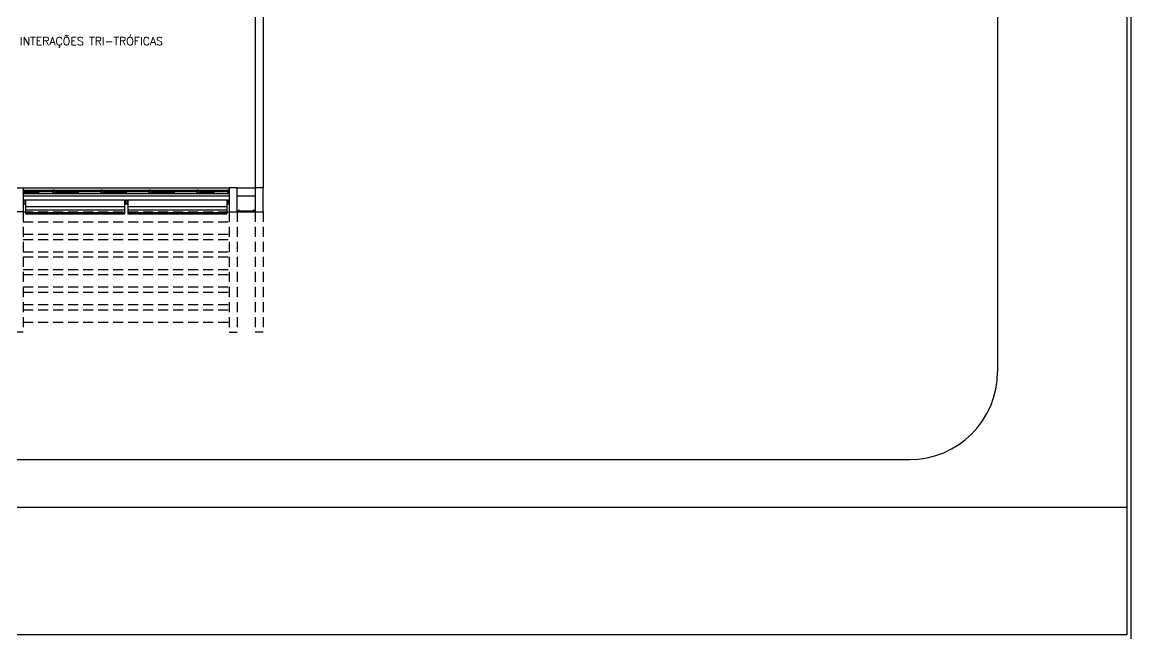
# Model space of a CAD drawing. Header units: millimetres. Extents: x 2686 to 2939, y 1294 to 1441.
# Drawn here: x 2852.3 to 2880, y 1293.66 to 1309.06 of the extents above; entities that cross this region are included whole.
import ezdxf

# ---------------------------------------------------------------- set-up
doc = ezdxf.new("R2010")
doc.units = ezdxf.units.MM
doc.linetypes.add('HIDDEN', pattern=[0.375, 0.25, -0.125])
for name, color, linetype in [('ar-alambrado', 2, 'Continuous'), ('AR-ALV', 2, 'Continuous'), ('AR-BRISES', 1, 'Continuous'), ('AR-CALÇADA', 1, 'Continuous'), ('AR-ESQ', 1, 'Continuous'), ('AR-ESTC', 3, 'Continuous'), ('AR-PEITORIL', 1, 'Continuous'), ('AR-PERGOLAPROJ', 1, 'HIDDEN'), ('BR-LINHAS', 1, 'Continuous'), ('BR-MONTANTE', 242, 'Continuous'), ('BR-PAINEL', 1, 'Continuous'), ('BR-SUPORTE', 1, 'Continuous'), ('DT-ESQ-BAGUETE-C', 1, 'Continuous'), ('DT-ESQ-BAGUETE-V', 1, 'Continuous'), ('DT-ESQ-CHAPA DOBRADA-V', 1, 'Continuous'), ('DT-ESQ-PERFIL CADEIRA-C', 2, 'Continuous'), ('DT-ESQ-PERFIL CADEIRA-V', 2, 'Continuous'), ('DT-ESQ-PERFIL U SIMPLES-C', 2, 'Continuous'), ('DT-ESQ-PERFIL U-C', 2, 'Continuous'), ('DT-ESQ-PERFIL U-V', 1, 'Continuous'), ('DT-ESQ-VENEZIANA-C', 1, 'Continuous'), ('DT-ESQ-VENEZIANA-V', 1, 'Continuous'), ('DT-ESQ-VIDRO-C', 2, 'Continuous'), ('DT-TXTMOD', 1, 'Continuous'), ('PG-PROJ', 1, 'HIDDEN'), ('TEXTO', 2, 'Continuous')]:
    doc.layers.add(name, color=color, linetype=linetype)
doc.styles.add('S10', font='simplex.shx', dxfattribs={"height": 0.1})
doc.styles.add('UNB-100', font='simplex.shx', dxfattribs={"height": 0.2})

# ---------------------------------------------------------------- blocks, each defined once
blk = doc.blocks.new('EF40-P')
at = {"layer": 'DT-ESQ-BAGUETE-C', "ltscale": 0.1}
for points in [[(0.073, -0.125), (0.06, -0.125), (0.06, -0.124), (0.073, -0.124, 0.414214), (0.073, -0.123), (0.073, -0.112, 0.414214), (0.073, -0.112), (0.06, -0.112), (0.06, -0.11), (0.073, -0.11, -0.414214), (0.075, -0.112), (0.075, -0.124, -0.414214)], [(0.339, -0.125), (0.352, -0.125), (0.352, -0.124), (0.34, -0.124, -0.414214), (0.339, -0.123), (0.339, -0.112, -0.414214), (0.34, -0.112), (0.352, -0.112), (0.352, -0.11), (0.339, -0.11, 0.414214), (0.337, -0.112), (0.337, -0.124, 0.414214)], [(0.422, -0.08), (0.409, -0.08), (0.409, -0.079), (0.422, -0.079, 0.414214), (0.422, -0.078), (0.422, -0.067, 0.414214), (0.422, -0.067), (0.409, -0.067), (0.409, -0.065), (0.422, -0.065, -0.414214), (0.424, -0.067), (0.424, -0.079, -0.414214)], [(0.702, -0.08), (0.715, -0.08), (0.715, -0.079), (0.702, -0.079, -0.414214), (0.702, -0.078), (0.702, -0.067, -0.414214), (0.702, -0.067), (0.715, -0.067), (0.715, -0.065), (0.702, -0.065, 0.414214), (0.7, -0.067), (0.7, -0.079, 0.414214)], [(0.848, -0.125), (0.835, -0.125), (0.835, -0.124), (0.848, -0.124, 0.414214), (0.848, -0.123), (0.848, -0.112, 0.414214), (0.848, -0.112), (0.835, -0.112), (0.835, -0.11), (0.848, -0.11, -0.414214), (0.85, -0.112), (0.85, -0.124, -0.414214)], [(1.326, -0.125), (1.34, -0.125), (1.34, -0.124), (1.327, -0.124, -0.414214), (1.326, -0.123), (1.326, -0.112, -0.414214), (1.327, -0.112), (1.34, -0.112), (1.34, -0.11), (1.326, -0.11, 0.414214), (1.325, -0.112), (1.325, -0.124, 0.414214)], [(1.41, -0.08), (1.396, -0.08), (1.396, -0.079), (1.409, -0.079, 0.414214), (1.41, -0.078), (1.41, -0.067, 0.414214), (1.409, -0.067), (1.396, -0.067), (1.396, -0.065), (1.41, -0.065, -0.414214), (1.411, -0.067), (1.411, -0.079, -0.414214)], [(1.901, -0.08), (1.915, -0.08), (1.915, -0.079), (1.902, -0.079, -0.414214), (1.901, -0.078), (1.901, -0.067, -0.414214), (1.902, -0.067), (1.915, -0.067), (1.915, -0.065), (1.901, -0.065, 0.414214), (1.9, -0.067), (1.9, -0.079, 0.414214)], [(2.048, -0.125), (2.035, -0.125), (2.035, -0.124), (2.048, -0.124, 0.414214), (2.048, -0.123), (2.048, -0.112, 0.414214), (2.048, -0.112), (2.035, -0.112), (2.035, -0.11), (2.048, -0.11, -0.414214), (2.05, -0.112), (2.05, -0.124, -0.414214)], [(2.526, -0.125), (2.54, -0.125), (2.54, -0.124), (2.527, -0.124, -0.414214), (2.526, -0.123), (2.526, -0.112, -0.414214), (2.527, -0.112), (2.54, -0.112), (2.54, -0.11), (2.526, -0.11, 0.414214), (2.525, -0.112), (2.525, -0.124, 0.414214)], [(2.61, -0.08), (2.596, -0.08), (2.596, -0.079), (2.609, -0.079, 0.414214), (2.61, -0.078), (2.61, -0.067, 0.414214), (2.609, -0.067), (2.596, -0.067), (2.596, -0.065), (2.61, -0.065, -0.414214), (2.611, -0.067), (2.611, -0.079, -0.414214)], [(3.101, -0.08), (3.115, -0.08), (3.115, -0.079), (3.102, -0.079, -0.414214), (3.101, -0.078), (3.101, -0.067, -0.414214), (3.102, -0.067), (3.115, -0.067), (3.115, -0.065), (3.101, -0.065, 0.414214), (3.1, -0.067), (3.1, -0.079, 0.414214)], [(3.248, -0.125), (3.235, -0.125), (3.235, -0.124), (3.248, -0.124, 0.414214), (3.248, -0.123), (3.248, -0.112, 0.414214), (3.248, -0.112), (3.235, -0.112), (3.235, -0.11), (3.248, -0.11, -0.414214), (3.25, -0.112), (3.25, -0.124, -0.414214)], [(3.726, -0.125), (3.74, -0.125), (3.74, -0.124), (3.727, -0.124, -0.414214), (3.726, -0.123), (3.726, -0.112, -0.414214), (3.727, -0.112), (3.74, -0.112), (3.74, -0.11), (3.726, -0.11, 0.414214), (3.725, -0.112), (3.725, -0.124, 0.414214)], [(3.81, -0.08), (3.796, -0.08), (3.796, -0.079), (3.809, -0.079, 0.414214), (3.81, -0.078), (3.81, -0.067, 0.414214), (3.809, -0.067), (3.796, -0.067), (3.796, -0.065), (3.81, -0.065, -0.414214), (3.811, -0.067), (3.811, -0.079, -0.414214)], [(4.301, -0.08), (4.315, -0.08), (4.315, -0.079), (4.302, -0.079, -0.414214), (4.301, -0.078), (4.301, -0.067, -0.414214), (4.302, -0.067), (4.315, -0.067), (4.315, -0.065), (4.301, -0.065, 0.414214), (4.3, -0.067), (4.3, -0.079, 0.414214)], [(4.448, -0.125), (4.435, -0.125), (4.435, -0.124), (4.448, -0.124, 0.414214), (4.448, -0.123), (4.448, -0.112, 0.414214), (4.448, -0.112), (4.435, -0.112), (4.435, -0.11), (4.448, -0.11, -0.414214), (4.45, -0.112), (4.45, -0.124, -0.414214)], [(4.714, -0.125), (4.727, -0.125), (4.727, -0.124), (4.714, -0.124, -0.414214), (4.714, -0.123), (4.714, -0.112, -0.414214), (4.714, -0.112), (4.727, -0.112), (4.727, -0.11), (4.714, -0.11, 0.414214), (4.712, -0.112), (4.712, -0.124, 0.414214)], [(4.797, -0.08), (4.784, -0.08), (4.784, -0.079), (4.797, -0.079, 0.414214), (4.797, -0.078), (4.797, -0.067, 0.414214), (4.797, -0.067), (4.784, -0.067), (4.784, -0.065), (4.797, -0.065, -0.414214), (4.799, -0.067), (4.799, -0.079, -0.414214)], [(5.076, -0.08), (5.09, -0.08), (5.09, -0.079), (5.077, -0.079, -0.414214), (5.076, -0.078), (5.076, -0.067, -0.414214), (5.077, -0.067), (5.09, -0.067), (5.09, -0.065), (5.076, -0.065, 0.414214), (5.075, -0.067), (5.075, -0.079, 0.414214)]]:
    blk.add_lwpolyline(points, format="xyb", close=True, dxfattribs=at)
at = {"layer": 'DT-ESQ-BAGUETE-V', "ltscale": 0.1}
for p, q in [((0.073, -0.11), (0.339, -0.11)), ((0.422, -0.065), (0.702, -0.065)), ((0.848, -0.11), (1.326, -0.11)), ((1.41, -0.065), (1.901, -0.065)), ((2.048, -0.11), (2.526, -0.11)), ((2.61, -0.065), (3.101, -0.065)), ((3.248, -0.11), (3.726, -0.11)), ((3.81, -0.065), (4.301, -0.065)), ((4.448, -0.11), (4.714, -0.11)), ((4.797, -0.065), (5.076, -0.065))]:
    blk.add_line(p, q, dxfattribs=at)
at = {"layer": 'DT-ESQ-CHAPA DOBRADA-V', "ltscale": 0.1}
for p, q in [((0.025, -0.077), (0.374, -0.077)), ((0.025, -0.08), (0.374, -0.08)), ((0.8, -0.077), (1.361, -0.077)), ((0.8, -0.08), (1.361, -0.08)), ((2, -0.077), (2.561, -0.077)), ((2, -0.08), (2.561, -0.08)), ((3.2, -0.077), (3.761, -0.077)), ((3.2, -0.08), (3.761, -0.08)), ((4.4, -0.077), (4.749, -0.077)), ((4.4, -0.08), (4.749, -0.08))]:
    blk.add_line(p, q, dxfattribs=at)
at = {"layer": 'DT-ESQ-PERFIL CADEIRA-C', "ltscale": 0.1}
for p, q in [((0.025, -0.134), (0.073, -0.134)), ((0.385, -0.134), (0.339, -0.134)), ((0.376, -0.088), (0.422, -0.088)), ((0.75, -0.088), (0.702, -0.088)), ((0.8, -0.134), (0.848, -0.134)), ((1.373, -0.134), (1.326, -0.134)), ((1.363, -0.088), (1.41, -0.088)), ((1.95, -0.088), (1.901, -0.088)), ((2, -0.134), (2.048, -0.134)), ((2.573, -0.134), (2.526, -0.134)), ((2.563, -0.088), (2.61, -0.088)), ((3.15, -0.088), (3.101, -0.088)), ((3.2, -0.134), (3.248, -0.134)), ((3.773, -0.134), (3.726, -0.134)), ((3.763, -0.088), (3.81, -0.088)), ((4.35, -0.088), (4.301, -0.088)), ((4.4, -0.134), (4.448, -0.134)), ((4.76, -0.134), (4.714, -0.134)), ((4.751, -0.088), (4.797, -0.088)), ((5.125, -0.088), (5.076, -0.088))]:
    blk.add_line(p, q, dxfattribs=at)
for points in [[(0.073, -0.135), (0.025, -0.135), (0.025, -0.134), (0.06, -0.134, -0.198912), (0.059, -0.133, -0.198913), (0.059, -0.132), (0.059, -0.112, 0.414214), (0.058, -0.112), (0.025, -0.112), (0.025, -0.11), (0.059, -0.11, -0.414214), (0.06, -0.112), (0.06, -0.124), (0.06, -0.125), (0.06, -0.132), (0.073, -0.132, -1)], [(0.339, -0.132, 1), (0.339, -0.135), (0.385, -0.135, 0.414214), (0.387, -0.133), (0.387, -0.112, 0.414214), (0.385, -0.11), (0.354, -0.11, 0.414214), (0.352, -0.112), (0.352, -0.132)], [(0.352, -0.134, 0.198913), (0.354, -0.133, 0.198913), (0.354, -0.132), (0.354, -0.112, -0.414214), (0.354, -0.112), (0.385, -0.112, -0.414214), (0.386, -0.112), (0.386, -0.133, -0.414214), (0.385, -0.134)], [(0.422, -0.087, -1), (0.422, -0.09), (0.376, -0.09, -0.414214), (0.374, -0.088), (0.374, -0.067, -0.414214), (0.376, -0.065), (0.407, -0.065, -0.414214), (0.409, -0.067), (0.409, -0.087)], [(0.409, -0.088, -0.198913), (0.408, -0.088, -0.198913), (0.407, -0.087), (0.407, -0.067, 0.414214), (0.407, -0.067), (0.376, -0.067, 0.414214), (0.375, -0.067), (0.375, -0.088, 0.414214), (0.376, -0.088)], [(0.702, -0.09), (0.75, -0.09), (0.75, -0.088), (0.715, -0.088, 0.198912), (0.716, -0.088, 0.198913), (0.716, -0.087), (0.716, -0.067, -0.414214), (0.717, -0.067), (0.75, -0.067), (0.75, -0.065), (0.716, -0.065, 0.414214), (0.715, -0.067), (0.715, -0.079), (0.715, -0.08), (0.715, -0.087), (0.702, -0.087, 1)], [(0.848, -0.135), (0.8, -0.135), (0.8, -0.134), (0.835, -0.134, -0.198912), (0.834, -0.133, -0.198913), (0.833, -0.132), (0.833, -0.112, 0.414214), (0.833, -0.112), (0.8, -0.112), (0.8, -0.11), (0.833, -0.11, -0.414214), (0.835, -0.112), (0.835, -0.124), (0.835, -0.125), (0.835, -0.132), (0.848, -0.132, -1)], [(1.326, -0.132, 1), (1.326, -0.135), (1.373, -0.135, 0.414214), (1.375, -0.133), (1.375, -0.112, 0.414214), (1.373, -0.11), (1.341, -0.11, 0.414214), (1.34, -0.112), (1.34, -0.132)], [(1.34, -0.134, 0.198913), (1.341, -0.133, 0.198913), (1.341, -0.132), (1.341, -0.112, -0.414214), (1.342, -0.112), (1.373, -0.112, -0.414214), (1.373, -0.112), (1.373, -0.133, -0.414214), (1.373, -0.134)], [(1.41, -0.087, -1), (1.41, -0.09), (1.363, -0.09, -0.414214), (1.361, -0.088), (1.361, -0.067, -0.414214), (1.363, -0.065), (1.395, -0.065, -0.414214), (1.396, -0.067), (1.396, -0.087)], [(1.396, -0.088, -0.198913), (1.395, -0.088, -0.198913), (1.395, -0.087), (1.395, -0.067, 0.414214), (1.394, -0.067), (1.363, -0.067, 0.414214), (1.363, -0.067), (1.363, -0.088, 0.414214), (1.363, -0.088)], [(1.901, -0.09), (1.95, -0.09), (1.95, -0.088), (1.915, -0.088, 0.198912), (1.916, -0.088, 0.198913), (1.916, -0.087), (1.916, -0.067, -0.414214), (1.917, -0.067), (1.95, -0.067), (1.95, -0.065), (1.916, -0.065, 0.414214), (1.915, -0.067), (1.915, -0.079), (1.915, -0.08), (1.915, -0.087), (1.901, -0.087, 1)], [(2.048, -0.135), (2, -0.135), (2, -0.134), (2.035, -0.134, -0.198912), (2.034, -0.133, -0.198913), (2.033, -0.132), (2.033, -0.112, 0.414214), (2.033, -0.112), (2, -0.112), (2, -0.11), (2.033, -0.11, -0.414214), (2.035, -0.112), (2.035, -0.124), (2.035, -0.125), (2.035, -0.132), (2.048, -0.132, -1)], [(2.526, -0.132, 1), (2.526, -0.135), (2.573, -0.135, 0.414214), (2.575, -0.133), (2.575, -0.112, 0.414214), (2.573, -0.11), (2.541, -0.11, 0.414214), (2.54, -0.112), (2.54, -0.132)], [(2.54, -0.134, 0.198913), (2.541, -0.133, 0.198913), (2.541, -0.132), (2.541, -0.112, -0.414214), (2.542, -0.112), (2.573, -0.112, -0.414214), (2.573, -0.112), (2.573, -0.133, -0.414214), (2.573, -0.134)], [(2.61, -0.087, -1), (2.61, -0.09), (2.563, -0.09, -0.414214), (2.561, -0.088), (2.561, -0.067, -0.414214), (2.563, -0.065), (2.595, -0.065, -0.414214), (2.596, -0.067), (2.596, -0.087)], [(2.596, -0.088, -0.198913), (2.595, -0.088, -0.198913), (2.595, -0.087), (2.595, -0.067, 0.414214), (2.594, -0.067), (2.563, -0.067, 0.414214), (2.563, -0.067), (2.563, -0.088, 0.414214), (2.563, -0.088)], [(3.101, -0.09), (3.15, -0.09), (3.15, -0.088), (3.115, -0.088, 0.198912), (3.116, -0.088, 0.198913), (3.116, -0.087), (3.116, -0.067, -0.414214), (3.117, -0.067), (3.15, -0.067), (3.15, -0.065), (3.116, -0.065, 0.414214), (3.115, -0.067), (3.115, -0.079), (3.115, -0.08), (3.115, -0.087), (3.101, -0.087, 1)], [(3.248, -0.135), (3.2, -0.135), (3.2, -0.134), (3.235, -0.134, -0.198912), (3.234, -0.133, -0.198913), (3.233, -0.132), (3.233, -0.112, 0.414214), (3.233, -0.112), (3.2, -0.112), (3.2, -0.11), (3.233, -0.11, -0.414214), (3.235, -0.112), (3.235, -0.124), (3.235, -0.125), (3.235, -0.132), (3.248, -0.132, -1)], [(3.726, -0.132, 1), (3.726, -0.135), (3.773, -0.135, 0.414214), (3.775, -0.133), (3.775, -0.112, 0.414214), (3.773, -0.11), (3.741, -0.11, 0.414214), (3.74, -0.112), (3.74, -0.132)], [(3.74, -0.134, 0.198913), (3.741, -0.133, 0.198913), (3.741, -0.132), (3.741, -0.112, -0.414214), (3.742, -0.112), (3.773, -0.112, -0.414214), (3.773, -0.112), (3.773, -0.133, -0.414214), (3.773, -0.134)], [(3.81, -0.087, -1), (3.81, -0.09), (3.763, -0.09, -0.414214), (3.761, -0.088), (3.761, -0.067, -0.414214), (3.763, -0.065), (3.795, -0.065, -0.414214), (3.796, -0.067), (3.796, -0.087)], [(3.796, -0.088, -0.198913), (3.795, -0.088, -0.198913), (3.795, -0.087), (3.795, -0.067, 0.414214), (3.794, -0.067), (3.763, -0.067, 0.414214), (3.763, -0.067), (3.763, -0.088, 0.414214), (3.763, -0.088)], [(4.301, -0.09), (4.35, -0.09), (4.35, -0.088), (4.315, -0.088, 0.198912), (4.316, -0.088, 0.198913), (4.316, -0.087), (4.316, -0.067, -0.414214), (4.317, -0.067), (4.35, -0.067), (4.35, -0.065), (4.316, -0.065, 0.414214), (4.315, -0.067), (4.315, -0.079), (4.315, -0.08), (4.315, -0.087), (4.301, -0.087, 1)], [(4.448, -0.135), (4.4, -0.135), (4.4, -0.134), (4.435, -0.134, -0.198912), (4.434, -0.133, -0.198913), (4.433, -0.132), (4.433, -0.112, 0.414214), (4.433, -0.112), (4.4, -0.112), (4.4, -0.11), (4.433, -0.11, -0.414214), (4.435, -0.112), (4.435, -0.124), (4.435, -0.125), (4.435, -0.132), (4.448, -0.132, -1)], [(4.714, -0.132, 1), (4.714, -0.135), (4.76, -0.135, 0.414214), (4.762, -0.133), (4.762, -0.112, 0.414214), (4.76, -0.11), (4.729, -0.11, 0.414214), (4.727, -0.112), (4.727, -0.132)], [(4.727, -0.134, 0.198913), (4.729, -0.133, 0.198913), (4.729, -0.132), (4.729, -0.112, -0.414214), (4.729, -0.112), (4.76, -0.112, -0.414214), (4.761, -0.112), (4.761, -0.133, -0.414214), (4.76, -0.134)], [(4.797, -0.087, -1), (4.797, -0.09), (4.751, -0.09, -0.414214), (4.749, -0.088), (4.749, -0.067, -0.414214), (4.751, -0.065), (4.782, -0.065, -0.414214), (4.784, -0.067), (4.784, -0.087)], [(4.784, -0.088, -0.198913), (4.783, -0.088, -0.198913), (4.782, -0.087), (4.782, -0.067, 0.414214), (4.782, -0.067), (4.751, -0.067, 0.414214), (4.75, -0.067), (4.75, -0.088, 0.414214), (4.751, -0.088)], [(5.076, -0.09), (5.125, -0.09), (5.125, -0.088), (5.09, -0.088, 0.198912), (5.091, -0.088, 0.198913), (5.091, -0.087), (5.091, -0.067, -0.414214), (5.092, -0.067), (5.125, -0.067), (5.125, -0.065), (5.091, -0.065, 0.414214), (5.09, -0.067), (5.09, -0.079), (5.09, -0.08), (5.09, -0.087), (5.076, -0.087, 1)]]:
    blk.add_lwpolyline(points, format="xyb", close=True, dxfattribs=at)
at = {"layer": 'DT-ESQ-PERFIL CADEIRA-V', "ltscale": 0.1}
for p, q in [((0.073, -0.135), (0.339, -0.135)), ((0.407, -0.09), (0.702, -0.09)), ((0.848, -0.135), (1.326, -0.135)), ((1.395, -0.09), (1.901, -0.09)), ((2.048, -0.135), (2.526, -0.135)), ((2.595, -0.09), (3.101, -0.09)), ((3.248, -0.135), (3.726, -0.135)), ((3.795, -0.09), (4.301, -0.09)), ((4.448, -0.135), (4.714, -0.135)), ((4.782, -0.09), (5.076, -0.09))]:
    blk.add_line(p, q, dxfattribs=at)
at = {"layer": 'DT-ESQ-PERFIL U SIMPLES-C', "ltscale": 0.1}
for points in [[(0.376, -0.102), (0.384, -0.102), (0.384, -0.1), (0.376, -0.1, -0.414214), (0.375, -0.1), (0.375, -0.092, -0.414214), (0.376, -0.091), (0.384, -0.091), (0.384, -0.09), (0.376, -0.09, 0.414214), (0.374, -0.092), (0.374, -0.1, 0.414214)], [(0.385, -0.098), (0.377, -0.098), (0.377, -0.1), (0.385, -0.1, -0.414214), (0.386, -0.1), (0.386, -0.108, -0.414214), (0.385, -0.109), (0.377, -0.109), (0.377, -0.11), (0.385, -0.11, 0.414214), (0.387, -0.108), (0.387, -0.1, 0.414214)], [(1.363, -0.102), (1.371, -0.102), (1.371, -0.1), (1.363, -0.1, -0.414214), (1.363, -0.1), (1.363, -0.092, -0.414214), (1.363, -0.091), (1.371, -0.091), (1.371, -0.09), (1.363, -0.09, 0.414214), (1.361, -0.092), (1.361, -0.1, 0.414214)], [(1.373, -0.098), (1.365, -0.098), (1.365, -0.1), (1.373, -0.1, -0.414214), (1.373, -0.1), (1.373, -0.108, -0.414214), (1.373, -0.109), (1.365, -0.109), (1.365, -0.11), (1.373, -0.11, 0.414214), (1.375, -0.108), (1.375, -0.1, 0.414214)], [(2.563, -0.102), (2.571, -0.102), (2.571, -0.1), (2.563, -0.1, -0.414214), (2.563, -0.1), (2.563, -0.092, -0.414214), (2.563, -0.091), (2.571, -0.091), (2.571, -0.09), (2.563, -0.09, 0.414214), (2.561, -0.092), (2.561, -0.1, 0.414214)], [(2.573, -0.098), (2.565, -0.098), (2.565, -0.1), (2.573, -0.1, -0.414214), (2.573, -0.1), (2.573, -0.108, -0.414214), (2.573, -0.109), (2.565, -0.109), (2.565, -0.11), (2.573, -0.11, 0.414214), (2.575, -0.108), (2.575, -0.1, 0.414214)], [(3.763, -0.102), (3.771, -0.102), (3.771, -0.1), (3.763, -0.1, -0.414214), (3.763, -0.1), (3.763, -0.092, -0.414214), (3.763, -0.091), (3.771, -0.091), (3.771, -0.09), (3.763, -0.09, 0.414214), (3.761, -0.092), (3.761, -0.1, 0.414214)], [(3.773, -0.098), (3.765, -0.098), (3.765, -0.1), (3.773, -0.1, -0.414214), (3.773, -0.1), (3.773, -0.108, -0.414214), (3.773, -0.109), (3.765, -0.109), (3.765, -0.11), (3.773, -0.11, 0.414214), (3.775, -0.108), (3.775, -0.1, 0.414214)], [(4.751, -0.102), (4.759, -0.102), (4.759, -0.1), (4.751, -0.1, -0.414214), (4.75, -0.1), (4.75, -0.092, -0.414214), (4.751, -0.091), (4.759, -0.091), (4.759, -0.09), (4.751, -0.09, 0.414214), (4.749, -0.092), (4.749, -0.1, 0.414214)], [(4.76, -0.098), (4.752, -0.098), (4.752, -0.1), (4.76, -0.1, -0.414214), (4.761, -0.1), (4.761, -0.108, -0.414214), (4.76, -0.109), (4.752, -0.109), (4.752, -0.11), (4.76, -0.11, 0.414214), (4.762, -0.108), (4.762, -0.1, 0.414214)]]:
    blk.add_lwpolyline(points, format="xyb", close=True, dxfattribs=at)
at = {"layer": 'DT-ESQ-PERFIL U-C', "ltscale": 0.1}
for points in [[(0, -0.062, -0.414214), (0.001, -0.06), (0.023, -0.06, -0.414214), (0.025, -0.062), (0.025, -0.139, -0.414214), (0.023, -0.14), (0.001, -0.14, -0.414214), (0, -0.139), (0, -0.125), (0.001, -0.125), (0.001, -0.138, 0.414214), (0.002, -0.139), (0.023, -0.139, 0.414214), (0.023, -0.138), (0.023, -0.062, 0.414214), (0.023, -0.062), (0.002, -0.062, 0.414214), (0.001, -0.062), (0.001, -0.075), (0, -0.075)], [(0.775, -0.062, 0.414214), (0.773, -0.06), (0.751, -0.06, 0.414214), (0.75, -0.062), (0.75, -0.139, 0.414214), (0.751, -0.14), (0.773, -0.14, 0.414214), (0.775, -0.139), (0.775, -0.125), (0.773, -0.125), (0.773, -0.138, -0.414214), (0.773, -0.139), (0.752, -0.139, -0.414214), (0.751, -0.138), (0.751, -0.062, -0.414214), (0.752, -0.062), (0.773, -0.062, -0.414214), (0.773, -0.062), (0.773, -0.075), (0.775, -0.075)], [(0.775, -0.062, -0.414214), (0.776, -0.06), (0.798, -0.06, -0.414214), (0.8, -0.062), (0.8, -0.139, -0.414214), (0.798, -0.14), (0.776, -0.14, -0.414214), (0.775, -0.139), (0.775, -0.125), (0.776, -0.125), (0.776, -0.138, 0.414214), (0.777, -0.139), (0.798, -0.139, 0.414214), (0.798, -0.138), (0.798, -0.062, 0.414214), (0.798, -0.062), (0.777, -0.062, 0.414214), (0.776, -0.062), (0.776, -0.075), (0.775, -0.075)], [(1.975, -0.062, 0.414214), (1.973, -0.06), (1.951, -0.06, 0.414214), (1.95, -0.062), (1.95, -0.139, 0.414214), (1.951, -0.14), (1.973, -0.14, 0.414214), (1.975, -0.139), (1.975, -0.125), (1.973, -0.125), (1.973, -0.138, -0.414214), (1.973, -0.139), (1.952, -0.139, -0.414214), (1.951, -0.138), (1.951, -0.062, -0.414214), (1.952, -0.062), (1.973, -0.062, -0.414214), (1.973, -0.062), (1.973, -0.075), (1.975, -0.075)], [(1.975, -0.062, -0.414214), (1.976, -0.06), (1.998, -0.06, -0.414214), (2, -0.062), (2, -0.139, -0.414214), (1.998, -0.14), (1.976, -0.14, -0.414214), (1.975, -0.139), (1.975, -0.125), (1.976, -0.125), (1.976, -0.138, 0.414214), (1.977, -0.139), (1.998, -0.139, 0.414214), (1.998, -0.138), (1.998, -0.062, 0.414214), (1.998, -0.062), (1.977, -0.062, 0.414214), (1.976, -0.062), (1.976, -0.075), (1.975, -0.075)], [(3.175, -0.062, 0.414214), (3.173, -0.06), (3.151, -0.06, 0.414214), (3.15, -0.062), (3.15, -0.139, 0.414214), (3.151, -0.14), (3.173, -0.14, 0.414214), (3.175, -0.139), (3.175, -0.125), (3.173, -0.125), (3.173, -0.138, -0.414214), (3.173, -0.139), (3.152, -0.139, -0.414214), (3.151, -0.138), (3.151, -0.062, -0.414214), (3.152, -0.062), (3.173, -0.062, -0.414214), (3.173, -0.062), (3.173, -0.075), (3.175, -0.075)], [(3.175, -0.062, -0.414214), (3.176, -0.06), (3.198, -0.06, -0.414214), (3.2, -0.062), (3.2, -0.139, -0.414214), (3.198, -0.14), (3.176, -0.14, -0.414214), (3.175, -0.139), (3.175, -0.125), (3.176, -0.125), (3.176, -0.138, 0.414214), (3.177, -0.139), (3.198, -0.139, 0.414214), (3.198, -0.138), (3.198, -0.062, 0.414214), (3.198, -0.062), (3.177, -0.062, 0.414214), (3.176, -0.062), (3.176, -0.075), (3.175, -0.075)], [(4.375, -0.062, 0.414214), (4.373, -0.06), (4.351, -0.06, 0.414214), (4.35, -0.062), (4.35, -0.139, 0.414214), (4.351, -0.14), (4.373, -0.14, 0.414214), (4.375, -0.139), (4.375, -0.125), (4.373, -0.125), (4.373, -0.138, -0.414214), (4.373, -0.139), (4.352, -0.139, -0.414214), (4.351, -0.138), (4.351, -0.062, -0.414214), (4.352, -0.062), (4.373, -0.062, -0.414214), (4.373, -0.062), (4.373, -0.075), (4.375, -0.075)], [(4.375, -0.062, -0.414214), (4.376, -0.06), (4.398, -0.06, -0.414214), (4.4, -0.062), (4.4, -0.139, -0.414214), (4.398, -0.14), (4.376, -0.14, -0.414214), (4.375, -0.139), (4.375, -0.125), (4.376, -0.125), (4.376, -0.138, 0.414214), (4.377, -0.139), (4.398, -0.139, 0.414214), (4.398, -0.138), (4.398, -0.062, 0.414214), (4.398, -0.062), (4.377, -0.062, 0.414214), (4.376, -0.062), (4.376, -0.075), (4.375, -0.075)], [(5.15, -0.062, 0.414214), (5.148, -0.06), (5.126, -0.06, 0.414214), (5.125, -0.062), (5.125, -0.139, 0.414214), (5.126, -0.14), (5.148, -0.14, 0.414214), (5.15, -0.139), (5.15, -0.125), (5.148, -0.125), (5.148, -0.138, -0.414214), (5.148, -0.139), (5.127, -0.139, -0.414214), (5.126, -0.138), (5.126, -0.062, -0.414214), (5.127, -0.062), (5.148, -0.062, -0.414214), (5.148, -0.062), (5.148, -0.075), (5.15, -0.075)]]:
    blk.add_lwpolyline(points, format="xyb", close=True, dxfattribs=at)
at = {"layer": 'DT-ESQ-PERFIL U-V', "ltscale": 0.1}
for p, q in [((0.023, -0.06), (0.751, -0.06)), ((0.023, -0.14), (0.751, -0.14)), ((0.798, -0.06), (1.951, -0.06)), ((0.798, -0.14), (1.951, -0.14)), ((1.998, -0.06), (3.151, -0.06)), ((1.998, -0.14), (3.151, -0.14)), ((3.198, -0.06), (4.351, -0.06)), ((3.198, -0.14), (4.351, -0.14)), ((4.398, -0.06), (5.126, -0.06)), ((4.398, -0.14), (5.126, -0.14))]:
    blk.add_line(p, q, dxfattribs=at)
at = {"layer": 'DT-ESQ-VIDRO-C', "ltscale": 0.1}
for points in [[(0.063, -0.13), (0.063, -0.127), (0.349, -0.127), (0.349, -0.13)], [(0.713, -0.085), (0.713, -0.082), (0.412, -0.082), (0.412, -0.085)], [(0.838, -0.13), (0.838, -0.127), (1.337, -0.127), (1.337, -0.13)], [(1.912, -0.085), (1.912, -0.082), (1.399, -0.082), (1.399, -0.085)], [(2.038, -0.13), (2.038, -0.127), (2.537, -0.127), (2.537, -0.13)], [(3.112, -0.085), (3.112, -0.082), (2.599, -0.082), (2.599, -0.085)], [(3.238, -0.13), (3.238, -0.127), (3.737, -0.127), (3.737, -0.13)], [(4.312, -0.085), (4.312, -0.082), (3.799, -0.082), (3.799, -0.085)], [(4.438, -0.13), (4.438, -0.127), (4.724, -0.127), (4.724, -0.13)], [(5.087, -0.085), (5.087, -0.082), (4.786, -0.082), (4.786, -0.085)]]:
    blk.add_lwpolyline(points, close=True, dxfattribs=at)
at = {"layer": 'DT-TXTMOD', "ltscale": 0.1, "style": 'S10', "flags": 3}
for tag, p in [('M01', (0.025, -0.28)), ('M02', (0.325, -0.28)), ('M03', (0.627, -0.28)), ('M04', (0.929, -0.28)), ('M05', (1.231, -0.28)), ('M06', (1.532, -0.28)), ('M07', (1.834, -0.28)), ('M08', (2.136, -0.28)), ('M09', (2.438, -0.28)), ('M10', (2.739, -0.28)), ('M11', (3.041, -0.28)), ('M12', (3.343, -0.28)), ('M13', (3.645, -0.28)), ('M14', (3.946, -0.28)), ('M15', (4.248, -0.28)), ('M16', (4.55, -0.28)), ('M17', (4.852, -0.28))]:
    blk.add_attdef(tag, p, '', height=0.1, dxfattribs=at)
blk = doc.blocks.new('BR-MODULO1')
at = {"layer": 'BR-LINHAS'}
for p, q in [((0.06, -0.265), (2.535, -0.265)), ((2.615, -0.265), (5.09, -0.265)), ((0.06, -0.352), (2.535, -0.352)), ((0.06, -0.415), (2.535, -0.415)), ((2.615, -0.352), (5.09, -0.352)), ((2.615, -0.415), (5.09, -0.415))]:
    blk.add_line(p, q, dxfattribs=at)
at = {"layer": 'BR-MONTANTE'}
for p, q in [((0, -0.1), (0, -0.2)), ((0, -0.1), (0.04, -0.1)), ((0, -0.2), (0.04, -0.2)), ((0.04, -0.1), (0.04, -0.2)), ((2.555, -0.1), (2.595, -0.1)), ((2.555, -0.1), (2.555, -0.2)), ((2.555, -0.2), (2.595, -0.2)), ((2.595, -0.1), (2.595, -0.2)), ((5.11, -0.1), (5.11, -0.2)), ((5.11, -0.1), (5.15, -0.1)), ((5.11, -0.2), (5.15, -0.2)), ((5.15, -0.1), (5.15, -0.2))]:
    blk.add_line(p, q, dxfattribs=at)
at = {"layer": 'BR-PAINEL'}
for p, q in [((0.06, -0.1), (2.535, -0.1)), ((0.06, -0.1), (0.06, -0.45)), ((2.535, -0.1), (2.535, -0.45)), ((2.615, -0.1), (2.615, -0.45)), ((2.615, -0.1), (5.09, -0.1)), ((5.09, -0.1), (5.09, -0.45)), ((0.06, -0.45), (2.535, -0.45)), ((2.615, -0.45), (5.09, -0.45))]:
    blk.add_line(p, q, dxfattribs=at)
at = {"layer": 'BR-SUPORTE'}
for p, q in [((0.04, -0.14), (0.06, -0.14)), ((0.04, -0.16), (0.06, -0.16)), ((0.05, -0.14), (0.05, -0.16)), ((2.535, -0.14), (2.555, -0.14)), ((2.535, -0.16), (2.555, -0.16)), ((2.545, -0.14), (2.545, -0.16)), ((2.615, -0.14), (2.595, -0.14)), ((2.615, -0.16), (2.595, -0.16)), ((2.605, -0.14), (2.605, -0.16)), ((5.09, -0.14), (5.11, -0.14)), ((5.09, -0.16), (5.11, -0.16)), ((5.1, -0.14), (5.1, -0.16))]:
    blk.add_line(p, q, dxfattribs=at)
blk = doc.blocks.new('PG-MODULO1-PJ-B')
at = {"layer": 'PG-PROJ'}
for p, q in [((0, 0), (0, -3)), ((5.55, 0), (5.55, -3)), ((0.2, 0), (5.35, 0)), ((0.2, 0), (0.2, -3)), ((0.2, -0.245), (5.35, -0.245)), ((5.35, 0), (5.35, -3)), ((0.2, -0.555), (5.35, -0.555)), ((0.2, -0.685), (5.35, -0.685)), ((0.2, -0.995), (5.35, -0.995)), ((0.2, -1.125), (5.35, -1.125)), ((0.2, -1.435), (5.35, -1.435)), ((0.2, -1.565), (5.35, -1.565)), ((0.2, -1.875), (5.35, -1.875)), ((0.2, -2.005), (5.35, -2.005)), ((0.2, -2.315), (5.35, -2.315)), ((0.2, -2.445), (5.35, -2.445)), ((0.2, -2.755), (5.35, -2.755)), ((0.2, -3), (0, -3)), ((5.35, -3), (5.55, -3))]:
    blk.add_line(p, q, dxfattribs=at)
blk = doc.blocks.new('EF01C-P')
at = {"layer": 'DT-ESQ-BAGUETE-C', "ltscale": 0.1}
for points in [[(0.002, 0.035), (0.015, 0.035), (0.015, 0.033), (0.002, 0.033), (0.002, 0.005), (0.015, 0.005), (0.015, 0.004), (0.002, 0.004, -0.414214), (0, 0.005), (0, 0.033, -0.414214)], [(0.448, 0.035), (0.435, 0.035), (0.435, 0.033), (0.448, 0.033), (0.448, 0.005), (0.435, 0.005), (0.435, 0.004), (0.448, 0.004, 0.414214), (0.45, 0.005), (0.45, 0.033, 0.414214)]]:
    blk.add_lwpolyline(points, format="xyb", close=True, dxfattribs=at)
at = {"layer": 'DT-ESQ-PERFIL CADEIRA-C', "ltscale": 0.1}
for points in [[(0.01, 0.002), (0.01, 0.003), (0.002, 0.003, 1), (0.002, 0), (0.015, 0, 0.414214), (0.016, 0.002), (0.016, 0.033), (0.043, 0.033)], [(0.043, 0.006), (0.018, 0.006), (0.018, 0.016), (0.016, 0.016), (0.016, 0.006, 0.414214), (0.018, 0.005), (0.043, 0.005), (0.056, 0.005, 1), (0.056, 0.008), (0.043, 0.008), (0.043, 0.02), (0.043, 0.032), (0.056, 0.032, 1), (0.056, 0.035), (0.043, 0.035), (0.016, 0.035, 0.414214), (0.015, 0.033), (0.015, 0.002), (0.002, 0.002)], [(0.041, 0.02), (0.041, 0.032, -0.414214), (0.043, 0.033), (0.056, 0.033)], [(0.041, 0.02), (0.041, 0.008, 0.414214), (0.043, 0.006), (0.056, 0.006)], [(0.407, 0.006), (0.432, 0.006), (0.432, 0.016), (0.433, 0.016), (0.433, 0.006, -0.414214), (0.432, 0.005), (0.407, 0.005), (0.394, 0.005, -1), (0.394, 0.008), (0.407, 0.008), (0.407, 0.02), (0.407, 0.032), (0.394, 0.032, -1), (0.394, 0.035), (0.407, 0.035), (0.433, 0.035, -0.414214), (0.435, 0.033), (0.435, 0.002), (0.448, 0.002)], [(0.408, 0.02), (0.408, 0.032, 0.414214), (0.407, 0.033), (0.394, 0.033)], [(0.408, 0.02), (0.408, 0.008, -0.414214), (0.407, 0.006), (0.394, 0.006)], [(0.44, 0.002), (0.44, 0.003), (0.448, 0.003, -1), (0.448, 0), (0.435, 0, -0.414214), (0.433, 0.002), (0.433, 0.033), (0.407, 0.033)]]:
    blk.add_lwpolyline(points, format="xyb", dxfattribs=at)
at = {"layer": 'DT-ESQ-PERFIL CADEIRA-V', "ltscale": 0.1}
blk.add_line((0.015, 0), (0.435, 0), dxfattribs=at)
at = {"layer": 'DT-ESQ-VENEZIANA-C', "ltscale": 0.1}
for p, q in [((0.043, 0.011), (0.407, 0.011)), ((0.043, 0.009), (0.407, 0.009))]:
    blk.add_line(p, q, dxfattribs=at)
at = {"layer": 'DT-ESQ-VENEZIANA-V', "ltscale": 0.1}
blk.add_line((0.043, 0.031), (0.407, 0.031), dxfattribs=at)
at = {"layer": 'DT-TXTMOD', "ltscale": 0.1, "style": 'S10', "flags": 3}
blk.add_attdef('EF01C', (0.021, -0.14), '', height=0.1, dxfattribs=at)

msp = doc.modelspace()

# ---------------------------------------------------------------- linework, layer by layer
at = {"layer": 'ar-alambrado'}
for p, q in [((2879.9, 1349.025), (2879.9, 1293.764)), ((2880, 1348.925), (2880, 1293.664)), ((2879.9, 1293.764), (2685.746, 1293.764))]:
    msp.add_line(p, q, dxfattribs=at)
at = {"layer": 'AR-ALV'}
for p, q in [((2858.121, 1313.25), (2858.121, 1304.925)), ((2858.321, 1313.25), (2858.321, 1304.925)), ((2857.671, 1304.925), (2858.121, 1304.925)), ((2857.671, 1304.725), (2858.121, 1304.725))]:
    msp.add_line(p, q, dxfattribs=at)
at = {"layer": 'AR-CALÇADA'}
for p, q in [((2876.671, 1312.5), (2876.671, 1300.339)), ((2740.534, 1298.15), (2874.471, 1298.139)), ((2740.456, 1296.95), (2879.9, 1296.95))]:
    msp.add_line(p, q, dxfattribs=at)
msp.add_arc((2874.471, 1300.339), 2.2, 270, 0, dxfattribs=at)
at = {"layer": 'AR-ESTC'}
for points in [[(2852.121, 1304.925), (2852.321, 1304.925), (2852.321, 1304.325), (2852.121, 1304.325)], [(2857.671, 1304.925), (2857.471, 1304.925), (2857.471, 1304.325), (2857.671, 1304.325)], [(2858.321, 1304.925), (2858.121, 1304.925), (2858.121, 1304.325), (2858.321, 1304.325)]]:
    msp.add_lwpolyline(points, close=True, dxfattribs=at)
at = {"layer": 'AR-PEITORIL'}
for p, q in [((2852.321, 1304.925), (2857.471, 1304.925)), ((2852.321, 1304.725), (2857.471, 1304.725))]:
    msp.add_line(p, q, dxfattribs=at)
at = {"layer": 'AR-PERGOLAPROJ'}
for p, q in [((2858.121, 1304.325), (2858.121, 1301.325)), ((2858.321, 1304.325), (2858.321, 1301.325)), ((2858.321, 1301.325), (2858.121, 1301.325))]:
    msp.add_line(p, q, dxfattribs=at)

# ---------------------------------------------------------------- block references
at = {"layer": 'AR-BRISES'}
msp.add_blockref('BR-MODULO1', (2852.321, 1304.725), dxfattribs=at)
at = {"layer": 'AR-ESQ'}
for name, p in [('EF40-P', (2852.321, 1304.925)), ('EF01C-P', (2857.671, 1304.325))]:
    msp.add_blockref(name, p, dxfattribs=at)
at = {"layer": 'AR-PERGOLAPROJ'}
msp.add_blockref('PG-MODULO1-PJ-B', (2852.121, 1304.325), dxfattribs=at)

# ---------------------------------------------------------------- texts
at = {"layer": 'TEXTO', "style": 'UNB-100'}
msp.add_text('LAB. DE INTERAÇÕES TRI-TRÓFICAS', height=0.2, dxfattribs=at).set_placement((2851.057, 1308.489))

doc.saveas('drawing.dxf')
